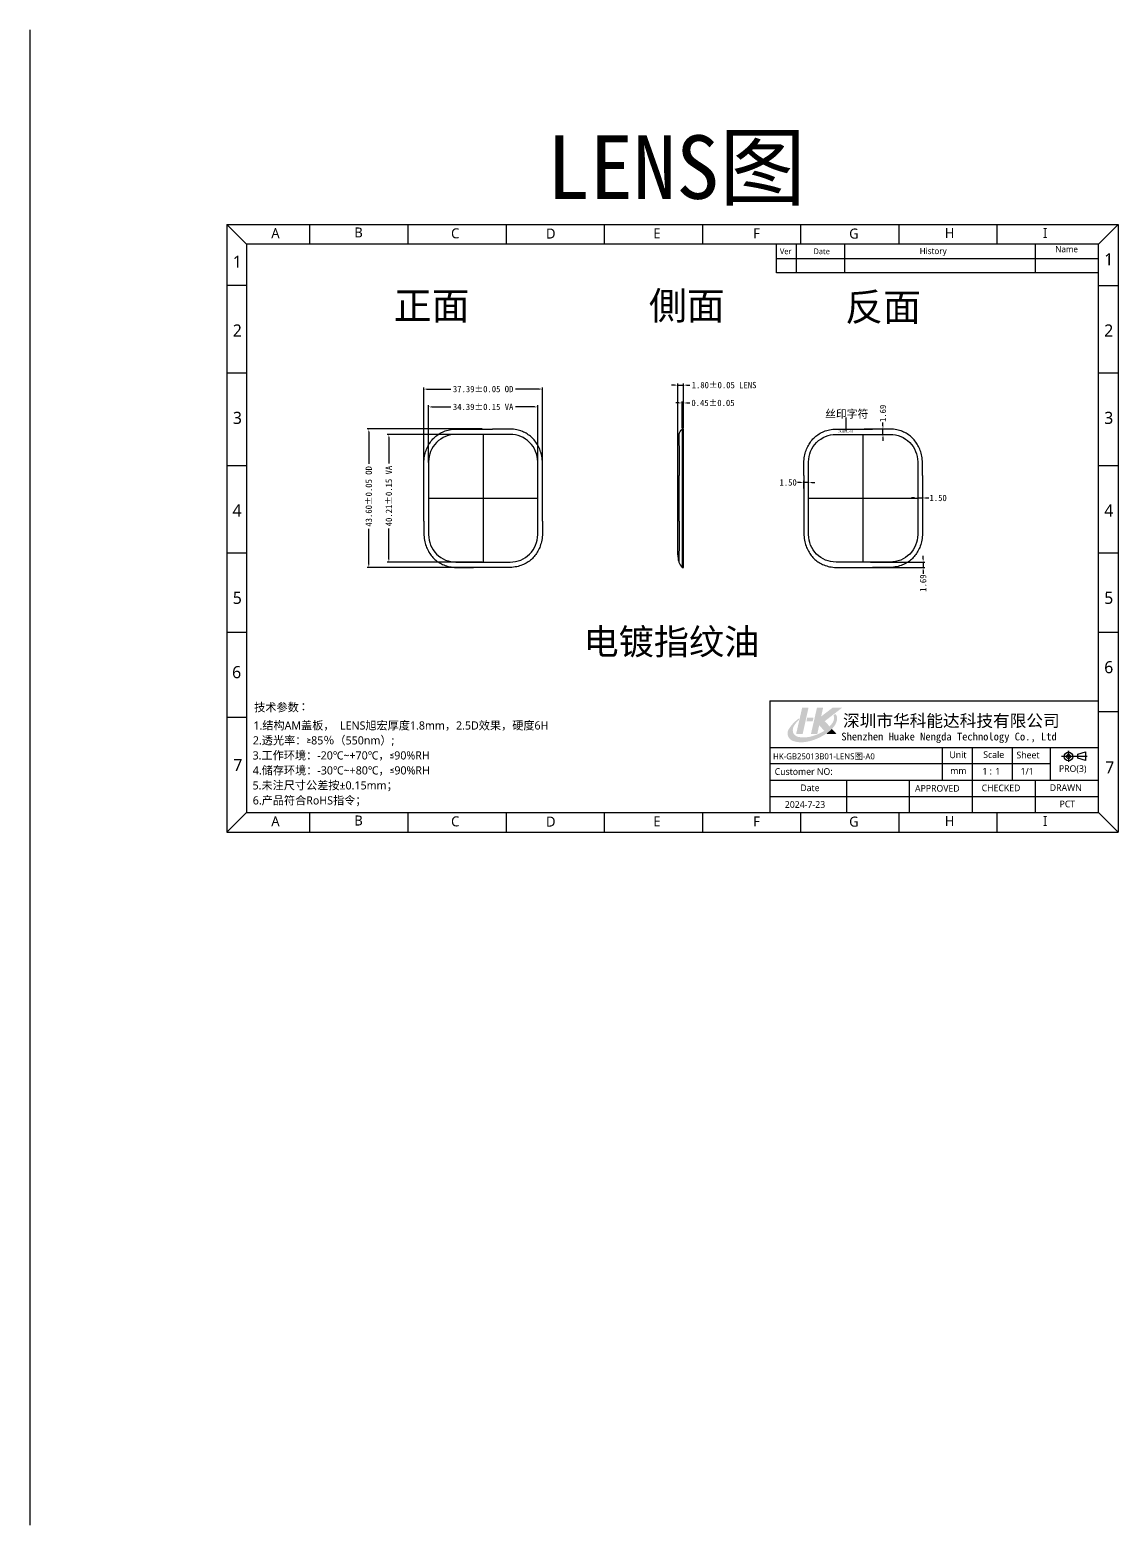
# Model space of a CAD drawing. Header units: millimetres. Extents: x 3387 to 5440, y -3014 to -2537.
# Drawn here: x 3918.5 to 4261.4, y -3013.6 to -2542.9 of the extents above; entities that cross this region are included whole.
import ezdxf
from ezdxf.enums import TextEntityAlignment as Align

# ---------------------------------------------------------------- set-up
doc = ezdxf.new("R2010")
doc.units = ezdxf.units.MM
for name, color, linetype in [('02___PRT_ALL_AXES', 7, 'Continuous'), ('dim', 3, 'Continuous'), ('DIM（标注）', 3, 'Continuous')]:
    doc.layers.add(name, color=color, linetype=linetype)
doc.layers.add('治具', color=4, linetype='Continuous', lineweight=20)
doc.styles.add('Arial', font='arial.ttf')
doc.styles.get("Standard").update_dxf_attribs({"font": ''})
doc.styles.add('WMF-ARIAL0', font='')
doc.styles.add('宋体', font='')
doc.styles.get('Standard').set_extended_font_data('NSimSun')
doc.styles.get('WMF-ARIAL0').set_extended_font_data('Microsoft YaHei')
doc.styles.get('宋体').set_extended_font_data('SimSun')
doc.dimstyles.new('DIMSTYLE_2', dxfattribs={"dimtxt": 1.2, "dimasz": 1.2, "dimexe": 0.18, "dimexo": 0.0625, "dimgap": 0.09, "dimtad": 1, "dimzin": 0, "dimdsep": 46, "dimtxsty": 'Standard', "dimblk": '_FILLED', "dimcen": 0.09, "dimadec": 0, "dimazin": 0, "dimtp": 0.1, "dimtm": 0.1, "dimtfac": 1, "dimtmove": 0, "dimatfit": 3, "dimldrblk": '_FILLED', "dimfxl": 1, "dimtolj": 1, "dimtzin": 0, "dimarcsym": 0})
doc.dimstyles.new('RG', dxfattribs={"dimtxt": 2, "dimasz": 1, "dimexe": 0.5, "dimexo": 0.3, "dimgap": 0.3, "dimtad": 0, "dimzin": 1, "dimdsep": 46, "dimtxsty": '宋体', "dimcen": 2.5, "dimclrd": 256, "dimclre": 256, "dimclrt": 256, "dimadec": 0, "dimazin": 2, "dimtfac": 1, "dimtmove": 0, "dimatfit": 3, "dimfxl": 1, "dimarcsym": 0})

# ---------------------------------------------------------------- blocks, each defined once
blk = doc.blocks.new('_FILLED')
at = {"color": 0, "linetype": 'ByBlock'}
blk.add_solid([(0, 0), (-1, 0.2), (-1, -0.2)], dxfattribs=at)
blk = doc.blocks.new('*D181')
at = {"layer": 'Defpoints', "color": 0}
for p in [(4042.64, -2655.98), (4042.64, -2681.2), (4080.03, -2681.2)]:
    blk.add_point(p, dxfattribs=at)
at = {"layer": 'DIM（标注）', "lineweight": -2}
for p, q in [((4042.64, -2680.9), (4042.64, -2655.48)), ((4043.64, -2655.98), (4051.16, -2655.98)), ((4079.03, -2655.98), (4071.51, -2655.98)), ((4080.03, -2680.9), (4080.03, -2655.48))]:
    blk.add_line(p, q, dxfattribs=at)
at = {"layer": 'DIM（标注）'}
for points in [[(4043.64, -2655.81), (4043.64, -2656.15), (4042.64, -2655.98)], [(4079.03, -2655.81), (4079.03, -2656.15), (4080.03, -2655.98)]]:
    blk.add_solid(points, dxfattribs=at)
at = {"layer": 'DIM（标注）', "insert": (4061.34, -2655.98), "char_height": 2, "attachment_point": 5, "style": '宋体'}
blk.add_mtext('37.39%%P0.05 OD', dxfattribs=at)
blk = doc.blocks.new('*D182')
at = {"layer": 'Defpoints', "color": 0}
for p in [(4061.34, -2668.54), (4025.32, -2712.14), (4061.34, -2712.14)]:
    blk.add_point(p, dxfattribs=at)
at = {"layer": 'DIM（标注）', "lineweight": -2}
for p, q in [((4061.04, -2668.54), (4024.82, -2668.54)), ((4025.32, -2669.54), (4025.32, -2679.55)), ((4025.32, -2711.14), (4025.32, -2699.97)), ((4061.04, -2712.14), (4024.82, -2712.14))]:
    blk.add_line(p, q, dxfattribs=at)
at = {"layer": 'DIM（标注）'}
for points in [[(4025.16, -2669.54), (4025.49, -2669.54), (4025.32, -2668.54)], [(4025.16, -2711.14), (4025.49, -2711.14), (4025.32, -2712.14)]]:
    blk.add_solid(points, dxfattribs=at)
at = {"layer": 'DIM（标注）', "insert": (4025.32, -2689.76), "char_height": 2, "attachment_point": 5, "rotation": 90, "style": '宋体'}
blk.add_mtext('43.60%%P0.05 OD', dxfattribs=at)
blk = doc.blocks.new('*D183')
at = {"layer": 'Defpoints', "color": 0}
for p in [(4078.53, -2661.59), (4044.14, -2679.39), (4078.53, -2678.89)]:
    blk.add_point(p, dxfattribs=at)
at = {"layer": 'DIM（标注）', "lineweight": -2}
for p, q in [((4044.14, -2679.09), (4044.14, -2661.09)), ((4045.14, -2661.59), (4051.14, -2661.59)), ((4077.53, -2661.59), (4071.54, -2661.59)), ((4078.53, -2678.59), (4078.53, -2661.09))]:
    blk.add_line(p, q, dxfattribs=at)
at = {"layer": 'DIM（标注）'}
for points in [[(4045.14, -2661.43), (4045.14, -2661.76), (4044.14, -2661.59)], [(4077.53, -2661.43), (4077.53, -2661.76), (4078.53, -2661.59)]]:
    blk.add_solid(points, dxfattribs=at)
at = {"layer": 'DIM（标注）', "insert": (4061.34, -2661.59), "char_height": 2, "attachment_point": 5, "style": '宋体'}
blk.add_mtext('34.39%%P0.15 VA', dxfattribs=at)
blk = doc.blocks.new('*D184')
at = {"layer": 'Defpoints', "color": 0}
for p in [(4061.34, -2670.24), (4031.64, -2710.45), (4061.34, -2710.45)]:
    blk.add_point(p, dxfattribs=at)
at = {"layer": 'DIM（标注）', "lineweight": -2}
for p, q in [((4061.04, -2670.24), (4031.14, -2670.24)), ((4031.64, -2671.24), (4031.64, -2679.42)), ((4031.64, -2709.45), (4031.64, -2699.89)), ((4061.04, -2710.45), (4031.14, -2710.45))]:
    blk.add_line(p, q, dxfattribs=at)
at = {"layer": 'DIM（标注）'}
for points in [[(4031.48, -2671.24), (4031.81, -2671.24), (4031.64, -2670.24)], [(4031.48, -2709.45), (4031.81, -2709.45), (4031.64, -2710.45)]]:
    blk.add_solid(points, dxfattribs=at)
at = {"layer": 'DIM（标注）', "insert": (4031.64, -2689.65), "char_height": 2, "attachment_point": 5, "rotation": 90, "style": '宋体'}
blk.add_mtext('40.21%%P0.15 VA', dxfattribs=at)
blk = doc.blocks.new('*D186')
at = {"layer": 'Defpoints', "color": 0}
for p in [(4124.02, -2660.34), (4124.02, -2668.54), (4124.47, -2668.54)]:
    blk.add_point(p, dxfattribs=at)
at = {"layer": 'DIM（标注）', "lineweight": -2}
for p, q in [((4123.02, -2660.34), (4122.02, -2660.34)), ((4124.02, -2668.24), (4124.02, -2659.84)), ((4124.02, -2660.34), (4124.47, -2660.34)), ((4124.47, -2668.24), (4124.47, -2659.84)), ((4125.47, -2660.34), (4126.47, -2660.34))]:
    blk.add_line(p, q, dxfattribs=at)
at = {"layer": 'DIM（标注）'}
for points in [[(4123.02, -2660.18), (4123.02, -2660.51), (4124.02, -2660.34)], [(4125.47, -2660.18), (4125.47, -2660.51), (4124.47, -2660.34)]]:
    blk.add_solid(points, dxfattribs=at)
at = {"layer": 'DIM（标注）', "insert": (4133.76, -2660.34), "char_height": 2, "attachment_point": 5, "style": '宋体'}
blk.add_mtext('0.45±0.05', dxfattribs=at)
blk = doc.blocks.new('*D185')
at = {"layer": 'Defpoints', "color": 0}
for p in [(4122.67, -2654.73), (4124.47, -2668.54), (4122.67, -2672.49)]:
    blk.add_point(p, dxfattribs=at)
at = {"layer": 'DIM（标注）', "lineweight": -2}
for p, q in [((4121.67, -2654.73), (4120.67, -2654.73)), ((4122.67, -2672.19), (4122.67, -2654.23)), ((4122.67, -2654.73), (4124.47, -2654.73)), ((4124.47, -2668.24), (4124.47, -2654.23)), ((4125.47, -2654.73), (4126.47, -2654.73))]:
    blk.add_line(p, q, dxfattribs=at)
at = {"layer": 'DIM（标注）'}
for points in [[(4121.67, -2654.56), (4121.67, -2654.9), (4122.67, -2654.73)], [(4125.47, -2654.56), (4125.47, -2654.9), (4124.47, -2654.73)]]:
    blk.add_solid(points, dxfattribs=at)
at = {"layer": 'DIM（标注）', "insert": (4137.25, -2654.73), "char_height": 2, "attachment_point": 5, "style": '宋体'}
blk.add_mtext('1.80±0.05 LENS', dxfattribs=at)
blk = doc.blocks.new('*D187')
at = {"layer": 'Defpoints', "color": 0}
for p in [(4198.27, -2688.44), (4199.77, -2688.44), (4199.77, -2690.26)]:
    blk.add_point(p, dxfattribs=at)
at = {"layer": 'DIM（标注）', "lineweight": -2}
for p, q in [((4197.27, -2690.26), (4196.27, -2690.26)), ((4198.27, -2688.74), (4198.27, -2690.76)), ((4198.27, -2690.26), (4199.77, -2690.26)), ((4199.77, -2688.74), (4199.77, -2690.76)), ((4200.77, -2690.26), (4201.77, -2690.26))]:
    blk.add_line(p, q, dxfattribs=at)
at = {"layer": 'DIM（标注）'}
for points in [[(4197.27, -2690.1), (4197.27, -2690.43), (4198.27, -2690.26)], [(4200.77, -2690.1), (4200.77, -2690.43), (4199.77, -2690.26)]]:
    blk.add_solid(points, dxfattribs=at)
at = {"layer": 'DIM（标注）', "insert": (4204.7, -2690.26), "char_height": 2, "attachment_point": 5, "style": '宋体'}
blk.add_mtext('1.50', dxfattribs=at)
blk = doc.blocks.new('*D188')
at = {"layer": 'Defpoints', "color": 0}
for p in [(4162.37, -2685.38), (4162.37, -2687.53), (4163.87, -2687.53)]:
    blk.add_point(p, dxfattribs=at)
at = {"layer": 'DIM（标注）', "lineweight": -2}
for p, q in [((4161.37, -2685.38), (4160.37, -2685.38)), ((4162.37, -2687.23), (4162.37, -2684.88)), ((4163.87, -2685.38), (4162.37, -2685.38)), ((4163.87, -2687.23), (4163.87, -2684.88)), ((4164.87, -2685.38), (4165.87, -2685.38))]:
    blk.add_line(p, q, dxfattribs=at)
at = {"layer": 'DIM（标注）'}
for points in [[(4161.37, -2685.22), (4161.37, -2685.55), (4162.37, -2685.38)], [(4164.87, -2685.22), (4164.87, -2685.55), (4163.87, -2685.38)]]:
    blk.add_solid(points, dxfattribs=at)
at = {"layer": 'DIM（标注）', "insert": (4157.44, -2685.38), "char_height": 2, "attachment_point": 5, "style": '宋体'}
blk.add_mtext('1.50', dxfattribs=at)
blk = doc.blocks.new('*D189')
at = {"layer": 'Defpoints', "color": 0}
for p in [(4181.07, -2668.54), (4187.31, -2668.54), (4181.07, -2670.24)]:
    blk.add_point(p, dxfattribs=at)
at = {"layer": 'DIM（标注）', "lineweight": -2}
for p, q in [((4181.37, -2668.54), (4187.81, -2668.54)), ((4187.31, -2667.54), (4187.31, -2666.54)), ((4187.31, -2670.24), (4187.31, -2668.54)), ((4181.37, -2670.24), (4187.81, -2670.24)), ((4187.31, -2671.24), (4187.31, -2672.24))]:
    blk.add_line(p, q, dxfattribs=at)
at = {"layer": 'DIM（标注）'}
for points in [[(4187.14, -2667.54), (4187.47, -2667.54), (4187.31, -2668.54)], [(4187.14, -2671.24), (4187.47, -2671.24), (4187.31, -2670.24)]]:
    blk.add_solid(points, dxfattribs=at)
at = {"layer": 'DIM（标注）', "insert": (4187.31, -2663.62), "char_height": 2, "attachment_point": 5, "rotation": 90, "style": '宋体'}
blk.add_mtext('1.69', dxfattribs=at)
blk = doc.blocks.new('*D190')
at = {"layer": 'Defpoints', "color": 0}
for p in [(4183.07, -2710.45), (4183.07, -2712.14), (4199.97, -2712.14)]:
    blk.add_point(p, dxfattribs=at)
at = {"layer": 'DIM（标注）', "lineweight": -2}
for p, q in [((4183.37, -2710.45), (4200.47, -2710.45)), ((4199.97, -2709.45), (4199.97, -2708.45)), ((4199.97, -2710.45), (4199.97, -2712.14)), ((4183.37, -2712.14), (4200.47, -2712.14)), ((4199.97, -2713.14), (4199.97, -2714.14))]:
    blk.add_line(p, q, dxfattribs=at)
at = {"layer": 'DIM（标注）'}
for points in [[(4199.8, -2709.45), (4200.14, -2709.45), (4199.97, -2710.45)], [(4199.8, -2713.14), (4200.14, -2713.14), (4199.97, -2712.14)]]:
    blk.add_solid(points, dxfattribs=at)
at = {"layer": 'DIM（标注）', "insert": (4199.97, -2717.06), "char_height": 2, "attachment_point": 5, "rotation": 90, "style": '宋体'}
blk.add_mtext('1.69', dxfattribs=at)

msp = doc.modelspace()

# ---------------------------------------------------------------- hatches: boundary and pattern name
at = {"linetype": 'Continuous'}
for color, points in [(22, [(4168.56337, -2764.999273, 0.102537909), (4171.853254, -2762.243767, 0.1686351977), (4172.869222, -2759.641148, 0.2197243835), (4172.278533, -2758.231698), (4171.759928, -2758.687697, -0.2408457164), (4171.398863, -2761.084865, -0.1110311572), (4168.421008, -2763.830127, -0.0703854614), (4164.285692, -2765.445476, -0.0847100102), (4160.673098, -2765.509371, -0.1904979631), (4159.05118, -2764.281581, -0.175833434), (4159.0912, -2762.379864, -0.1019753034), (4160.319065, -2760.694406), (4160.905812, -2760.117493), (4160.905812, -2759.631556, 0.119720925), (4157.415513, -2763.458751, 0.4107040353), (4158.95035, -2766.758078, 0.1190965062), (4162.87545, -2767.091632, 0.0986546808)]), (5, [(4172.696872, -2764.563322), (4171.227953, -2762.964885, -0.0518900538), (4169.564759, -2764.387528), (4169.724358, -2764.563322)])]:
    msp.add_hatch(color=color, dxfattribs=at).paths.add_polyline_path(points)
h = msp.add_hatch(color=22, dxfattribs=at)
h.paths.add_polyline_path([(4159.96925, -2764.536561), (4162.020429, -2764.536561), (4163.871967, -2756.23366), (4161.871019, -2756.23366)])
h.paths.add_polyline_path([(4165.160529, -2760.628033), (4165.424183, -2759.461906), (4163.423516, -2759.461906), (4163.194757, -2760.628033)])
h = msp.add_hatch(color=5, dxfattribs=at)
h.paths.add_polyline_path([(4164.635264, -2764.536561), (4166.616593, -2764.536561), (4168.46813, -2756.23366), (4166.537032, -2756.23366)])
h.paths.add_polyline_path([(4167.839311, -2759.053491), (4167.224628, -2761.809932), (4168.830792, -2763.579082, 0.0593307584), (4170.508764, -2762.182282), (4168.986751, -2760.526069), (4174.504345, -2756.23996), (4171.508171, -2756.23996)])

# ---------------------------------------------------------------- linework, layer by layer
at = {"linetype": 'ByBlock'}
for p, q in [((3918.536865, -2542.890106), (3918.536865, -3013.637139)), ((4061.336999, -2670.237803), (4061.33702, -2710.449803)), ((4044.141249, -2690.343803), (4078.532749, -2690.343803))]:
    msp.add_line(p, q, dxfattribs=at)
for p, q in [((4153.812926, -2619.331785), (4153.812926, -2610.369146)), ((4255.218779, -2619.331785), (4153.812926, -2619.331785)), ((4151.619937, -2754.075531), (4255.218779, -2754.075531)), ((4151.619937, -2754.075531), (4151.619937, -2789.322368))]:
    msp.add_line(p, q)
for points in [[(3980.631358, -2604.182121), (3980.631358, -2795.509393), (4261.405804, -2795.509393)], [(4255.218779, -2610.369146), (4261.405804, -2604.182121)], [(3986.818383, -2610.369146), (3986.818383, -2789.287361), (3986.818383, -2789.322368), (4255.218779, -2789.322368)], [(4160.086773, -2619.331785), (4160.086773, -2610.369146)], [(4175.323258, -2619.331785), (4175.323258, -2610.369146)], [(4235.384873, -2619.331785), (4235.384873, -2610.369146)], [(4153.812926, -2614.850465), (4255.218779, -2614.850465)], [(4151.619937, -2768.807763), (4255.218779, -2768.807763)], [(4205.959325, -2768.807763), (4205.959325, -2779.064845)], [(4215.564484, -2789.322368), (4215.564484, -2779.064845), (4215.564484, -2768.807763)], [(4228.083675, -2779.064845), (4228.083675, -2768.807763)], [(4240.123765, -2779.064845), (4240.123765, -2768.807763)], [(4251.664061, -2771.651186), (4243.581341, -2771.651186)], [(4245.766074, -2771.651186), (4245.766074, -2769.871994), (4245.766074, -2773.354892)], [(4240.123765, -2773.937693), (4151.619937, -2773.937693)], [(4151.619937, -2779.064845), (4255.218779, -2779.064845)], [(4175.8918, -2789.322368), (4175.8918, -2779.064845)], [(4195.728142, -2789.322368), (4195.728142, -2779.064845)], [(4235.400826, -2789.322368), (4235.400826, -2779.064845)], [(4151.619937, -2784.193606), (4255.218779, -2784.193606)], [(3986.818383, -2789.287361), (4039.191066, -2789.287361)]]:
    msp.add_lwpolyline(points)
for points in [[(4255.218779, -2789.322368), (4255.218779, -2610.369146), (3986.818383, -2610.369146), (3980.631358, -2604.182121), (4261.405804, -2604.182121), (4261.405804, -2795.509393)], [(4248.711549, -2772.178903), (4248.711549, -2770.965758), (4251.158489, -2770.201474), (4251.158489, -2772.943187)]]:
    msp.add_lwpolyline(points, close=True)
for points in [[(4006.683551, -2604.182121), (4006.683551, -2610.369146)], [(4037.618676, -2604.182121), (4037.618676, -2610.369146)], [(4068.553802, -2604.182121), (4068.553802, -2610.369146)], [(4099.488927, -2604.182121), (4099.488927, -2610.369146)], [(4130.424052, -2604.182121), (4130.424052, -2610.369146)], [(4161.359177, -2604.182121), (4161.359177, -2610.369146)], [(4192.294303, -2604.182121), (4192.294303, -2610.369146)], [(4223.229428, -2604.182121), (4223.229428, -2610.369146)], [(3986.818383, -2623.363934), (3980.631358, -2623.363934)], [(4255.218779, -2623.363934), (4261.405804, -2623.363934)], [(3980.631358, -2650.869535), (3986.818383, -2650.869535)], [(4255.218779, -2650.869535), (4261.405804, -2650.869535)], [(4181.070155, -2710.449803), (4181.070155, -2670.237803)], [(3980.631358, -2680.016706), (3986.818383, -2680.016706)], [(4255.218779, -2680.016706), (4261.405804, -2680.016706)], [(4163.874405, -2690.343803), (4198.265905, -2690.343803)], [(3980.631358, -2707.522306), (3986.818383, -2707.522306)], [(4255.218779, -2707.522306), (4261.405804, -2707.522306)], [(3980.631358, -2732.513225), (3986.818383, -2732.513225)], [(4255.218779, -2732.513225), (4261.405804, -2732.513225)], [(4255.218779, -2757.504145), (4261.405804, -2757.504145)], [(3986.818383, -2759.345733), (3980.631358, -2759.345733)], [(3986.818383, -2789.322368), (3980.631358, -2795.509393)], [(4006.683551, -2789.322368), (4006.683551, -2795.509393)], [(4037.618676, -2789.322368), (4037.618676, -2795.509393)], [(4068.553802, -2789.322368), (4068.553802, -2795.509393)], [(4099.488927, -2789.322368), (4099.488927, -2795.509393)], [(4130.424052, -2789.322368), (4130.424052, -2795.509393)], [(4161.359177, -2789.322368), (4161.359177, -2795.509393)], [(4192.294303, -2789.322368), (4192.294303, -2795.509393)], [(4223.229428, -2789.322368), (4223.229428, -2795.509393)]]:
    msp.add_lwpolyline(points, dxfattribs=at)
at = {"color": 6, "linetype": 'Continuous'}
for points in [[(4069.882749, -2670.237803), (4052.791249, -2670.237803, 0.4142135624), (4044.141249, -2678.887803), (4044.141249, -2701.799803, 0.4142135624), (4052.791249, -2710.449803), (4069.882749, -2710.449803, 0.4142135624), (4078.532749, -2701.799803), (4078.532749, -2678.887803, 0.4142135624), (4069.882749, -2670.237803)], [(4172.524405, -2670.237803), (4189.615905, -2670.237803, -0.4142135624), (4198.265905, -2678.887803), (4198.265905, -2701.799803, -0.4142135624), (4189.615905, -2710.449803), (4172.524405, -2710.449803, -0.4142135624), (4163.874405, -2701.799803), (4163.874405, -2678.887803, -0.4142135624), (4172.524405, -2670.237803)]]:
    msp.add_lwpolyline(points, format="xyb", dxfattribs=at)
for radius in [1.370856, 0.649716]:
    msp.add_circle((4245.766074, -2771.651186), radius)
at = {"layer": '02___PRT_ALL_AXES', "color": 7, "linetype": 'Continuous'}
for points in [[(4058.336999, -2668.543803), (4064.336999, -2668.543803)], [(4178.070155, -2668.543803), (4184.070155, -2668.543803)], [(4122.685662, -2708.143177), (4122.685662, -2672.544148)], [(4122.996634, -2670.237803), (4123.003036, -2670.237803)], [(4042.636999, -2697.543803), (4042.636999, -2683.143803)], [(4080.036999, -2697.543803), (4080.036999, -2683.143803)], [(4123.063713, -2697.543804), (4123.063713, -2683.143801)], [(4162.370155, -2683.143803), (4162.370155, -2697.543803)], [(4199.770155, -2683.143803), (4199.770155, -2697.543803)], [(4064.336999, -2712.143803), (4058.336999, -2712.143803)], [(4178.070155, -2712.143803), (4184.070155, -2712.143803)]]:
    msp.add_lwpolyline(points, dxfattribs=at)
msp.add_lwpolyline([(4124.015662, -2712.143803), (4124.465662, -2712.143803), (4124.465662, -2668.543803), (4124.015662, -2668.543803)], close=True, dxfattribs=at)
for points in [[(4122.686295, -2672.429113, 0.002776267), (4122.685662, -2672.543803)], [(4123.007813, -2670.267382, 0.0060639008), (4122.967572, -2670.396311)], [(4123.07559, -2678.887803, 0.0030121878), (4123.070714, -2679.274947)], [(4123.070716, -2701.412659, 0.0030352278), (4123.075592, -2701.799803)], [(4122.685662, -2708.143803, 0.002776267), (4122.686295, -2708.258493)], [(4122.967595, -2710.291372, 0.0060605916), (4123.007815, -2710.420229)]]:
    msp.add_lwpolyline(points, format="xyb", dxfattribs=at)
for points, start_tangent, end_tangent in [([(4042.656954, -2679.249039), (4042.865708, -2677.127235), (4043.355906, -2675.292207), (4044.076367, -2673.6926), (4045.001693, -2672.30202), (4046.122094, -2671.109244), (4047.440219, -2670.114978), (4048.971718, -2669.332762), (4050.75041, -2668.794179), (4052.842235, -2668.563757)], (0.0174524064, 0.9998476952), (0.9998476952, 0.0174524064)), ([(4052.842235, -2668.563757), (4054.671348, -2668.546145), (4056.50362, -2668.544061), (4058.336999, -2668.543803)], (0.9998476952, 0.0174524064), (1, 0)), ([(4069.831764, -2668.563757), (4068.002651, -2668.546145), (4066.170379, -2668.544061), (4064.336999, -2668.543803)], (-0.9998476952, 0.0174524064), (-1, 0)), ([(4080.017045, -2679.249039), (4079.808291, -2677.127235), (4079.318093, -2675.292207), (4078.597632, -2673.6926), (4077.672306, -2672.30202), (4076.551905, -2671.109244), (4075.23378, -2670.114978), (4073.702281, -2669.332762), (4071.923588, -2668.794179), (4069.831764, -2668.563757)], (-0.0174524064, 0.9998476952), (-0.9998476952, 0.0174524064)), ([(4122.996479, -2670.237803), (4124.015662, -2668.543803)], (0.3139795131, 0.949429758), (0.7071067812, 0.7071067812)), ([(4162.390109, -2679.249039), (4162.598863, -2677.127235), (4163.089061, -2675.292207), (4163.809522, -2673.6926), (4164.734848, -2672.30202), (4165.855249, -2671.109244), (4167.173374, -2670.114978), (4168.704873, -2669.332762), (4170.483566, -2668.794179), (4172.57539, -2668.563757)], (0.0174524064, 0.9998476952), (0.9998476952, 0.0174524064)), ([(4172.57539, -2668.563757), (4174.404504, -2668.546145), (4176.236775, -2668.544061), (4178.070155, -2668.543803)], (0.9998476952, 0.0174524064), (1, 0)), ([(4189.564919, -2668.563757), (4187.735806, -2668.546145), (4185.903534, -2668.544061), (4184.070155, -2668.543803)], (-0.9998476952, 0.0174524064), (-1, 0)), ([(4199.7502, -2679.249039), (4199.541446, -2677.127235), (4199.051249, -2675.292207), (4198.330787, -2673.6926), (4197.405461, -2672.30202), (4196.28506, -2671.109244), (4194.966935, -2670.114978), (4193.435436, -2669.332762), (4191.656744, -2668.794179), (4189.564919, -2668.563757)], (-0.0174524064, 0.9998476952), (-0.9998476952, 0.0174524064)), ([(4122.685662, -2672.543803), (4122.967572, -2670.396311)], (0, 1), (0.2864491423, 0.9580954487)), ([(4123.008542, -2670.271441), (4123.011473, -2670.373207)], (-0.1532052753, -0.9881943855), (0.1168170192, -0.9931534544)), ([(4123.003608, -2670.237803), (4123.008542, -2670.271441)], (1, 0), (-0.1532052718, -0.9881943861)), ([(4123.011473, -2670.373207), (4123.01303, -2670.542089), (4123.014186, -2670.77371), (4123.015865, -2671.070322), (4123.01903, -2671.45239), (4123.024827, -2671.953901), (4123.034823, -2672.621653), (4123.04994, -2673.492184), (4123.068839, -2674.587089), (4123.08603, -2675.895307), (4123.091639, -2677.355126), (4123.075591, -2678.887803)], (0.1168170202, -0.9931534543), (-0.0187137893, -0.9998248817)), ([(4042.636999, -2683.143803), (4042.638299, -2681.844422), (4042.643386, -2680.545503), (4042.656954, -2679.249039)], (0, 1), (0.0174524065, 0.9998476952)), ([(4080.036999, -2683.143803), (4080.0357, -2681.844422), (4080.030612, -2680.545503), (4080.017045, -2679.249039)], (0, 1), (-0.0174524065, 0.9998476952)), ([(4123.070715, -2679.274947), (4123.065745, -2680.520375), (4123.0638, -2681.811074), (4123.063713, -2683.143801)], (-0.006615561, -0.9999781169), (0, -1)), ([(4162.370155, -2683.143803), (4162.371454, -2681.844422), (4162.376542, -2680.545503), (4162.390109, -2679.249039)], (0, 1), (0.0174524065, 0.9998476952)), ([(4199.770155, -2683.143803), (4199.768855, -2681.844422), (4199.763768, -2680.545503), (4199.7502, -2679.249039)], (0, 1), (-0.0174524065, 0.9998476952)), ([(4042.636999, -2697.543803), (4042.638299, -2698.843184), (4042.643386, -2700.142103), (4042.656954, -2701.438567)], (0, -1), (0.0174524065, -0.9998476952)), ([(4042.656954, -2701.438567), (4042.865708, -2703.560371), (4043.355906, -2705.395399), (4044.076367, -2706.995006), (4045.001693, -2708.385586), (4046.122094, -2709.578362), (4047.440219, -2710.572628), (4048.971718, -2711.354844), (4050.75041, -2711.893427), (4052.842235, -2712.123849)], (0.0174524064, -0.9998476952), (0.9998476952, -0.0174524064)), ([(4080.017045, -2701.438567), (4079.808291, -2703.560371), (4079.318093, -2705.395399), (4078.597632, -2706.995006), (4077.672306, -2708.385586), (4076.551905, -2709.578362), (4075.23378, -2710.572628), (4073.702281, -2711.354844), (4071.923588, -2711.893427), (4069.831764, -2712.123849)], (-0.0174524064, -0.9998476952), (-0.9998476952, -0.0174524064)), ([(4080.036999, -2697.543803), (4080.0357, -2698.843184), (4080.030612, -2700.142103), (4080.017045, -2701.438567)], (0, -1), (-0.0174524065, -0.9998476952)), ([(4123.075591, -2701.799803), (4123.091642, -2703.33353), (4123.086013, -2704.794107), (4123.068805, -2706.102649), (4123.049903, -2707.19747), (4123.034795, -2708.067669), (4123.024809, -2708.735019), (4123.01902, -2709.236212), (4123.01586, -2709.618024), (4123.014183, -2709.914402), (4123.013028, -2710.145806), (4123.011471, -2710.314526)], (0.018713789, -0.9998248817), (-0.1168094591, -0.9931543436)), ([(4123.063713, -2697.543804), (4123.063801, -2698.877952), (4123.065748, -2700.1686), (4123.070715, -2701.412659)], (0.0000000013, -1), (0.006615561, -0.9999781169)), ([(4162.370155, -2697.543803), (4162.371454, -2698.843184), (4162.376542, -2700.142103), (4162.390109, -2701.438567)], (0, -1), (0.0174524065, -0.9998476952)), ([(4162.390109, -2701.438567), (4162.598863, -2703.560371), (4163.089061, -2705.395399), (4163.809522, -2706.995006), (4164.734848, -2708.385586), (4165.855249, -2709.578362), (4167.173374, -2710.572628), (4168.704873, -2711.354844), (4170.483566, -2711.893427), (4172.57539, -2712.123849)], (0.0174524064, -0.9998476952), (0.9998476952, -0.0174524064)), ([(4199.7502, -2701.438567), (4199.541446, -2703.560371), (4199.051249, -2705.395399), (4198.330787, -2706.995006), (4197.405461, -2708.385586), (4196.28506, -2709.578362), (4194.966935, -2710.572628), (4193.435436, -2711.354844), (4191.656744, -2711.893427), (4189.564919, -2712.123849)], (-0.0174524064, -0.9998476952), (-0.9998476952, -0.0174524064)), ([(4199.770155, -2697.543803), (4199.768855, -2698.843184), (4199.763768, -2700.142103), (4199.7502, -2701.438567)], (0, -1), (-0.0174524065, -0.9998476952)), ([(4122.685662, -2708.143803), (4122.967595, -2710.291372)], (0, -1), (0.286462737, -0.9580913841)), ([(4122.996496, -2710.449853), (4124.015662, -2712.143803)], (0.3139887281, -0.9494267105), (0.7071067812, -0.7071067812)), ([(4123.011471, -2710.314526), (4123.00854, -2710.416195), (4123.004219, -2710.449785)], (-0.1168094572, -0.9931543438), (-0.9981412318, -0.060943263)), ([(4052.842235, -2712.123849), (4054.671348, -2712.141461), (4056.50362, -2712.143545), (4058.336999, -2712.143803)], (0.9998476952, -0.0174524064), (1, 0)), ([(4069.831764, -2712.123849), (4068.002651, -2712.141461), (4066.170379, -2712.143545), (4064.336999, -2712.143803)], (-0.9998476952, -0.0174524064), (-1, 0)), ([(4172.57539, -2712.123849), (4174.404504, -2712.141461), (4176.236775, -2712.143545), (4178.070155, -2712.143803)], (0.9998476952, -0.0174524064), (1, 0)), ([(4189.564919, -2712.123849), (4187.735806, -2712.141461), (4185.903534, -2712.143545), (4184.070155, -2712.143803)], (-0.9998476952, -0.0174524064), (-1, 0))]:
    msp.add_spline(points, degree=3, dxfattribs=dict(at, start_tangent=start_tangent, end_tangent=end_tangent))

# ---------------------------------------------------------------- texts
at = {"style": 'WMF-ARIAL0'}
for s, height, p in [('A', 3.151499, (3994.595598, -2608.469695)), ('B', 3.151499, (4020.749884, -2608.23876)), ('C', 3.151499, (4051.233197, -2608.512137)), ('D', 3.151499, (4081.156119, -2608.582826)), ('E', 3.151499, (4114.978581, -2608.517712)), ('F', 3.151499, (4146.388941, -2608.520101)), ('G', 3.151499, (4176.659674, -2608.588401)), ('H', 3.151499, (4206.792744, -2608.398264)), ('I', 3.151499, (4237.727869, -2608.398264)), ('History', 1.9384168, (4198.897126, -2613.475878)), ('Name', 1.9384168, (4241.623458, -2612.895507)), ('1', 3.829451, (3982.471026, -2617.787854)), ('1', 3.829451, (4257.029713, -2617.05267)), ('2', 3.829451, (3982.471026, -2639.441355)), ('2', 3.829451, (4257.029713, -2639.441355)), ('3', 3.829451, (3982.49976, -2666.946955)), ('3', 3.829451, (4257.029713, -2666.946955)), ('4', 3.829451, (3982.358703, -2696.094126)), ('4', 3.829451, (4257.029713, -2696.094126)), ('5', 3.829451, (3982.468414, -2723.599727)), ('5', 3.829451, (4257.029713, -2723.599727)), ('6', 3.829451, (3982.248565, -2747.010756)), ('6', 3.829451, (4257.029713, -2745.446056)), ('7', 3.829451, (3982.634927, -2776.229292)), ('HK-GB25013B01-LENS图-A0', 1.88917543, (4152.693266, -2772.551155)), ('Unit', 2.0990838, (4208.251356, -2772.171932)), ('Scale', 2.0990838, (4218.9078, -2772.116012)), ('Sheet', 2.0990838, (4229.389098, -2772.242331)), (' Customer NO: ', 2.09908382, (4152.487774, -2777.43636)), ('mm', 2.0990838, (4208.532171, -2777.186994)), ('1', 2.099084, (4218.655226, -2777.324563)), (':', 2.099084, (4220.890724, -2777.324563)), ('1', 2.099084, (4222.736645, -2777.324563)), ('1/1', 2.0990838, (4230.650961, -2777.375345)), ('PRO(3)', 2.0990838, (4242.754988, -2776.50997)), ('7', 3.829451, (4257.336419, -2776.980569)), ('Date', 2.0990838, (4161.287796, -2782.558126)), ('APPROVED', 2.0990838, (4197.418407, -2782.731097)), ('CHECKED', 2.0990838, (4218.409702, -2782.592575)), ('DRAWN', 2.0990838, (4239.884566, -2782.503658)), ('PCT', 2.0990838, (4242.961747, -2787.632419)), ('A', 3.151499, (3994.595598, -2793.609941)), ('B', 3.151499, (4020.749884, -2793.379007)), ('C', 3.151499, (4051.233197, -2793.652384)), ('D', 3.151499, (4081.156119, -2793.723072)), ('E', 3.151499, (4114.978581, -2793.657959)), ('F', 3.151499, (4146.388941, -2793.660348)), ('G', 3.151499, (4176.659674, -2793.728647)), ('H', 3.151499, (4206.792744, -2793.53851)), ('I', 3.151499, (4237.727869, -2793.53851))]:
    msp.add_text(s, height=height, dxfattribs=at).set_placement(p)
for s, p in [('Ver', (4156.679643, -2612.609806)), (' Date', (4167.705016, -2612.609806))]:
    msp.add_text(s, height=1.7925277, dxfattribs=at).set_placement(p, align=Align.MIDDLE)
at = {"color": 7, "style": 'WMF-ARIAL0'}
for s, height, p in [('技术参数', 2.5728317, (3989.217693, -2757.46515)), ('：', 2.572832, (4003.854246, -2757.143534)), ('1.结构AM盖板，  LENS旭宏厚度1.8mm，2.5D效果，硬度6H', 2.57283166, (3988.96041, -2763.170919)), ('2.透光率：≥85％（550nm）;', 2.57283166, (3988.794531, -2767.85717)), ('3.工作环境：-20℃~+70℃，≤90%%%RH', 2.57283166, (3988.708769, -2772.588321)), ('4.储存环境：-30℃~+80℃，≤90%%%RH', 2.57283166, (3988.75165, -2777.305179)), ('5.未注尺寸公差按±0.15mm；', 2.57283166, (3988.694476, -2782.022037)), ('6.产品符合RoHS指令；', 2.57283166, (3988.765944, -2786.753189))]:
    msp.add_text(s, height=height, dxfattribs=at).set_placement(p)
at = {"color": 0, "style": '宋体'}
msp.add_text('深圳市华科能达科技有限公司 ', height=3.84963324, dxfattribs=at).set_placement((4174.735784, -2762.31966))
at = {"color": 2, "lineweight": 9, "width": 197.4779305, "attachment_point": 1, "style": 'Arial'}
for s, insert, char_height in [('{\\fSimSun|b0|i0|c134|p2;LENS图}', (4081.346472, -2576.084293), 20), ('电镀指纹油', (4092.95295, -2731.445803), 8.125)]:
    msp.add_mtext(s, dxfattribs=dict(at, insert=insert, char_height=char_height))
at = {"linetype": 'Continuous', "insert": (4174.190558, -2764.159264), "char_height": 2.4336, "width": 134.46478718, "attachment_point": 1}
msp.add_mtext('{\\fKaiTi|b0|i0|c0|p49;Shenzhen Huake Nengda Technology Co., Ltd}', dxfattribs=at)
at = {"insert": (4156.404398, -2785.7151), "char_height": 2.0990838, "attachment_point": 1, "style": 'WMF-ARIAL0'}
msp.add_mtext('2024-7-23', dxfattribs=at)
at = {"layer": 'dim', "lineweight": 9, "char_height": 8.75, "width": 106.33427027, "attachment_point": 1, "style": 'Arial'}
for s, insert in [('{\\fSimSun|b0|i0|c134|p2;正面}', (4033.202124, -2625.323716)), ('{\\fSimSun|b0|i0|c134|p2;側面}', (4113.566574, -2625.323716)), ('{\\fSimSun|b0|i0|c134|p2;反面}', (4175.407246, -2625.753361))]:
    msp.add_mtext(s, dxfattribs=dict(at, insert=insert))
at = {"layer": 'dim', "linetype": 'ByBlock', "insert": (4175.904779, -2663.927255, -24.553388), "char_height": 2.5, "width": 33.76189306, "attachment_point": 5}
msp.add_mtext('{\\fSimSun|b0|i0|c134|p2;丝印字符}', dxfattribs=at)
at = {"layer": 'dim', "color": 0, "linetype": 'ByBlock', "insert": (4175.57918, -2669.292485, -24.553388), "char_height": 0.6, "width": 33.76189306, "attachment_point": 5}
msp.add_mtext('{\\fSimSun|b0|i0|c134|p2;5013B01-A0}', dxfattribs=at)

# ---------------------------------------------------------------- dimensions: what is measured, and where the dimension line sits
at = {"layer": 'DIM（标注）'}
for base, p1, p2, text, picture, middle in [((4042.640245, -2655.980796), (4080.033754, -2681.19638), (4042.640245, -2681.19638), '<>%%P0.05 OD', '*D181', (4061.336999, -2655.980796)), ((4078.532749, -2661.594861), (4044.141249, -2679.387288), (4078.532749, -2678.887803), '<>%%P0.15 VA', '*D183', (4061.336999, -2661.594861))]:
    dim = msp.add_linear_dim(base=base, p1=p1, p2=p2, text=text, dimstyle='RG', override={"dimfxl": 0.25, "dimarcsym": 1}, dxfattribs=at)
    dim.commit()
    dim.dimension.update_dxf_attribs({"geometry": picture, "text_midpoint": middle})
for base, p2, text, picture, middle in [((4122.665819, -2654.730796), (4122.665819, -2672.486457), '<>±0.05 LENS', '*D185', (4137.246109, -2654.730796)), ((4124.015662, -2660.344861), (4124.015662, -2668.543803), '<>±0.05', '*D186', (4133.760075, -2660.344861))]:
    dim = msp.add_linear_dim(base=base, p1=(4124.465662, -2668.543803), p2=p2, text=text, dimstyle='RG', override={"dimfxl": 0.25, "dimarcsym": 1}, dxfattribs=at)
    dim.commit()
    dim.dimension.update_dxf_attribs({"geometry": picture, "text_midpoint": middle, "dimtype": 160})
for base, p1, p2, picture, middle in [((4187.307642, -2668.543803), (4181.070155, -2670.237803), (4181.070155, -2668.543803), '*D189', (4187.307642, -2663.623691)), ((4199.970018, -2712.143803), (4183.068091, -2710.449803), (4183.068091, -2712.143803), '*D190', (4199.970018, -2717.063915))]:
    dim = msp.add_linear_dim(base=base, p1=p1, p2=p2, angle=90, dimstyle='RG', override={"dimfxl": 0.25, "dimarcsym": 1}, dxfattribs=at)
    dim.commit()
    dim.dimension.update_dxf_attribs({"geometry": picture, "text_midpoint": middle})
for base, p1, p2, text, picture, middle in [((4025.324415, -2712.143803), (4061.33702, -2668.543803), (4061.336999, -2712.143803), '<>%%P0.05 OD', '*D182', (4025.324415, -2689.757303)), ((4031.643285, -2710.449803), (4061.33702, -2670.237803), (4061.33702, -2710.449803), '<>%%P0.15 VA', '*D184', (4031.643285, -2689.654726))]:
    dim = msp.add_linear_dim(base=base, p1=p1, p2=p2, angle=90, text=text, dimstyle='RG', override={"dimfxl": 0.25, "dimarcsym": 1}, dxfattribs=at)
    dim.commit()
    dim.dimension.update_dxf_attribs({"geometry": picture, "text_midpoint": middle, "dimtype": 160})
for base, p1, p2, picture, middle in [((4162.370155, -2685.383686), (4163.874405, -2687.531135), (4162.370155, -2687.531135), '*D188', (4157.444456, -2685.383686)), ((4199.770155, -2690.262522), (4198.265905, -2688.438056), (4199.770155, -2688.438056), '*D187', (4204.695853, -2690.262522))]:
    dim = msp.add_linear_dim(base=base, p1=p1, p2=p2, dimstyle='RG', override={"dimfxl": 0.25, "dimarcsym": 1}, dxfattribs=at)
    dim.commit()
    dim.dimension.update_dxf_attribs({"geometry": picture, "text_midpoint": middle})

# ---------------------------------------------------------------- leaders
at = {"layer": '治具', "color": 2}
msp.add_leader([(4175.681877, -2668.973831), (4175.681877, -2664.899518)], dimstyle='DIMSTYLE_2', override={"dimgap": 0.09, "dimtad": 0, "dimarcsym": 1}, dxfattribs=at)

doc.saveas('drawing.dxf')
